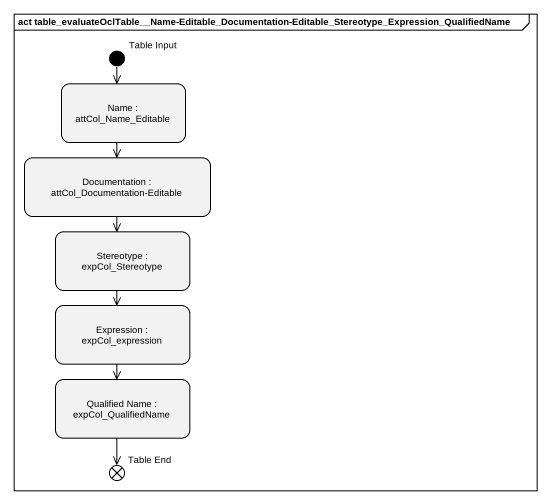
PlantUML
@startuml
mainframe act table_evaluateOclTable__Name-Editable_Documentation-Editable_Stereotype_Expression_QualifiedName
hide empty description
state "Table Input" as Table_Input <<start>>
state "Name : attCol_Name_Editable" as Name
state "Documentation : attCol_Documentation-Editable" as Documentation
state "Stereotype : expCol_Stereotype" as Stereotype_
state "Expression : expCol_expression" as Expression
state "Qualified Name : expCol_QualifiedName" as Qualified_Name
state "Table End" as Table_End <<end>>
Table_Input --> Name
Name --> Documentation
Documentation --> Stereotype_
Stereotype_ --> Expression
Expression --> Qualified_Name
Qualified_Name --> Table_End
@enduml
